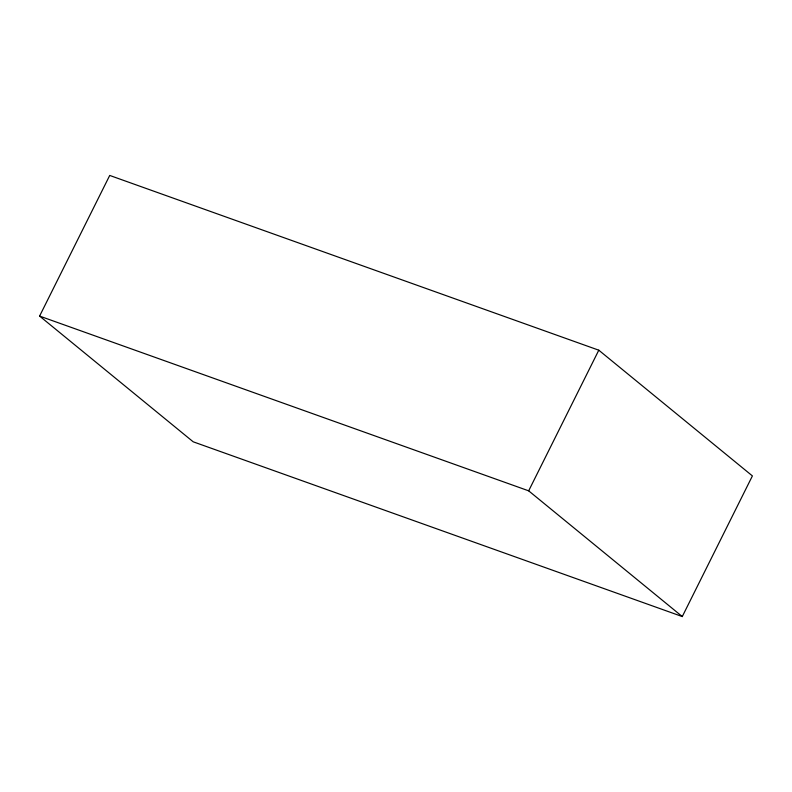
<?xml version="1.0" encoding="UTF-8"?>
<svg xmlns="http://www.w3.org/2000/svg" width="792" height="792" viewBox="0 0 792 792"><rect width="100%" height="100%" fill="white"/><g stroke="black" fill="none" stroke-linecap="round" stroke-linejoin="round"><path stroke-width="1.19" d="M39.6 316.087L109.722 175.438L598.792 350.193L752.4 475.913L682.278 616.562L193.208 441.807L39.6 316.087L528.67 490.832L682.278 616.562M528.67 490.832L598.792 350.193"/></g></svg>
